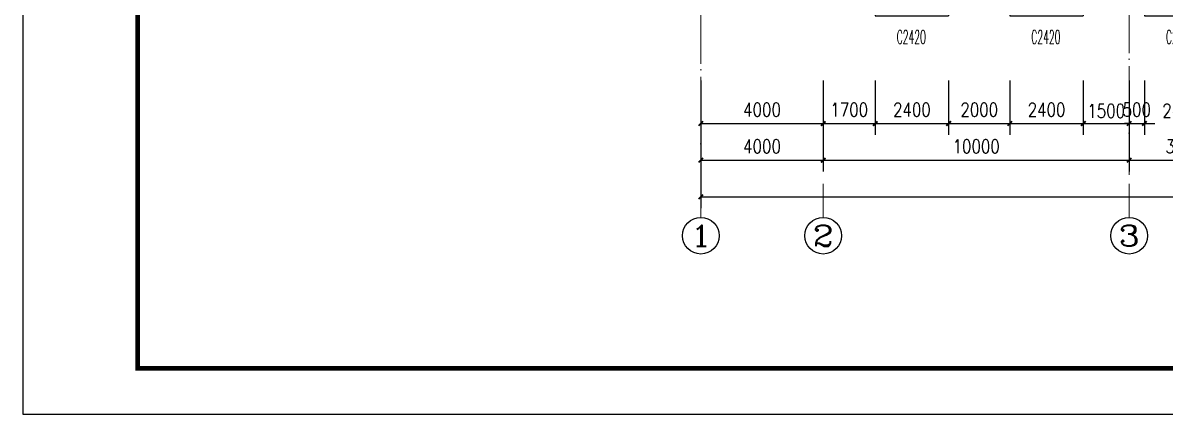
# Model space of a CAD drawing. Extents: x 1417642 to 3570900, y 124798 to 1191112.
# Drawn here: x 1417642 to 1454980, y 124798 to 137607 of the extents above; entities that cross this region are included whole.
import ezdxf
from ezdxf.enums import TextEntityAlignment as Align

# ---------------------------------------------------------------- set-up
doc = ezdxf.new("R2010")
doc.units = 0
doc.header["$LTSCALE"] = 1000
doc.header["$MEASUREMENT"] = 0
doc.linetypes.add('DOTE', pattern=[2.42, 2, -0.2, 0.02, -0.2])
doc.layers.get('0').update_dxf_attribs({"linetype": 'CONTINUOUS'})
doc.layers.get('Defpoints').update_dxf_attribs({"linetype": 'CONTINUOUS'})
for name, color, linetype in [('AXIS', 3, 'CONTINUOUS'), ('AXIS_TEXT', 7, 'CONTINUOUS'), ('DOTE', 1, 'DOTE'), ('PUB_DIM', 3, 'CONTINUOUS'), ('PUB_TITLE', 4, 'CONTINUOUS'), ('WINDOW', 2, 'CONTINUOUS'), ('WINDOW_TEXT', 7, 'CONTINUOUS')]:
    doc.layers.add(name, color=color, linetype=linetype)
doc.styles.add('_TCH_AXIS', font='COMPLEX', dxfattribs={"bigfont": 'GBCBIG'})
doc.styles.add('_TCH_WINDOW', font='ROMANS.shx', dxfattribs={"width": 0.7, "height": 400, "bigfont": 'Z.shx'})
doc.styles.add('DIM_FONT', font='SIMPLEX.shx', dxfattribs={"width": 0.8})
doc.dimstyles.new('DIMN150', dxfattribs={"dimscale": 1.5, "dimtxt": 300, "dimasz": 100, "dimexe": 250, "dimexo": 300, "dimgap": 150, "dimtad": 1, "dimdec": 0, "dimzin": 0, "dimdsep": 46, "dimtxsty": 'DIM_FONT', "dimblk": 'ARCHTICK', "dimcen": 0.09, "dimdle": 1.5, "dimclrt": 7, "dimazin": 2, "dimtfac": 1, "dimtdec": 0, "dimtix": 1, "dimtmove": 2, "dimatfit": 3, "dimldrblk": 'ARCHTICK', "dimfxl": 1, "dimtolj": 1, "dimtzin": 0, "dimarcsym": 0})

# ---------------------------------------------------------------- blocks, each defined once
blk = doc.blocks.new('_ArchTick')
at = {"color": 0, "linetype": 'ByBlock', "const_width": 0.4}
blk.add_lwpolyline([(-0.5, -0.5), (0.5, 0.5)], dxfattribs=at)
blk = doc.blocks.new('*D278')
at = {"layer": 'AXIS', "color": 0, "lineweight": -2}
for p, q in [((1439803, 134434), (1439803, 131537)), ((1588603, 134434), (1588603, 131537)), ((1439801, 131912), (1588605, 131912))]:
    blk.add_line(p, q, dxfattribs=at)
at = {"layer": 'Defpoints', "color": 0}
for p in [(1439803, 134884), (1588603, 134884), (1588603, 131912)]:
    blk.add_point(p, dxfattribs=at)
at = {"layer": 'AXIS', "color": 0, "lineweight": -2, "xscale": 150, "yscale": 150, "zscale": 150, "rotation": 180}
blk.add_blockref('_ArchTick', (1439803, 131912), dxfattribs=at)
at = {"layer": 'AXIS', "color": 0, "lineweight": -2, "xscale": 150, "yscale": 150, "zscale": 150}
blk.add_blockref('_ArchTick', (1588603, 131912), dxfattribs=at)
at = {"layer": 'AXIS', "color": 7, "insert": (1514203, 132362), "char_height": 450, "attachment_point": 5, "style": 'DIM_FONT'}
blk.add_mtext('\\A1;148800', dxfattribs=at)
blk = doc.blocks.new('*D279')
at = {"layer": 'AXIS', "color": 0, "lineweight": -2}
for p, q in [((1439803, 135418), (1439803, 132737)), ((1443803, 135418), (1443803, 132737)), ((1439801, 133112), (1443805, 133112))]:
    blk.add_line(p, q, dxfattribs=at)
at = {"layer": 'Defpoints', "color": 0}
for p in [(1439803, 135868), (1443803, 135868), (1443803, 133112)]:
    blk.add_point(p, dxfattribs=at)
at = {"layer": 'AXIS', "color": 0, "lineweight": -2, "xscale": 150, "yscale": 150, "zscale": 150, "rotation": 180}
blk.add_blockref('_ArchTick', (1439803, 133112), dxfattribs=at)
at = {"layer": 'AXIS', "color": 0, "lineweight": -2, "xscale": 150, "yscale": 150, "zscale": 150}
blk.add_blockref('_ArchTick', (1443803, 133112), dxfattribs=at)
at = {"layer": 'AXIS', "color": 7, "insert": (1441803, 133562), "char_height": 450, "attachment_point": 5, "style": 'DIM_FONT'}
blk.add_mtext('\\A1;4000', dxfattribs=at)
blk = doc.blocks.new('*D280')
at = {"layer": 'AXIS', "color": 0, "lineweight": -2}
for p, q in [((1443803, 135418), (1443803, 132737)), ((1453803, 135418), (1453803, 132737)), ((1443801, 133112), (1453805, 133112))]:
    blk.add_line(p, q, dxfattribs=at)
at = {"layer": 'Defpoints', "color": 0}
for p in [(1443803, 135868), (1453803, 135868), (1453803, 133112)]:
    blk.add_point(p, dxfattribs=at)
at = {"layer": 'AXIS', "color": 0, "lineweight": -2, "xscale": 150, "yscale": 150, "zscale": 150, "rotation": 180}
blk.add_blockref('_ArchTick', (1443803, 133112), dxfattribs=at)
at = {"layer": 'AXIS', "color": 0, "lineweight": -2, "xscale": 150, "yscale": 150, "zscale": 150}
blk.add_blockref('_ArchTick', (1453803, 133112), dxfattribs=at)
at = {"layer": 'AXIS', "color": 7, "insert": (1448803, 133562), "char_height": 450, "attachment_point": 5, "style": 'DIM_FONT'}
blk.add_mtext('\\A1;10000', dxfattribs=at)
blk = doc.blocks.new('*D281')
at = {"layer": 'AXIS', "color": 0, "lineweight": -2}
for p, q in [((1453803, 135418), (1453803, 132737)), ((1457403, 135418), (1457403, 132737)), ((1453801, 133112), (1457405, 133112))]:
    blk.add_line(p, q, dxfattribs=at)
at = {"layer": 'Defpoints', "color": 0}
for p in [(1453803, 135868), (1457403, 135868), (1457403, 133112)]:
    blk.add_point(p, dxfattribs=at)
at = {"layer": 'AXIS', "color": 0, "lineweight": -2, "xscale": 150, "yscale": 150, "zscale": 150, "rotation": 180}
blk.add_blockref('_ArchTick', (1453803, 133112), dxfattribs=at)
at = {"layer": 'AXIS', "color": 0, "lineweight": -2, "xscale": 150, "yscale": 150, "zscale": 150}
blk.add_blockref('_ArchTick', (1457403, 133112), dxfattribs=at)
at = {"layer": 'AXIS', "color": 7, "insert": (1455603, 133562), "char_height": 450, "attachment_point": 5, "style": 'DIM_FONT'}
blk.add_mtext('\\A1;3600', dxfattribs=at)
blk = doc.blocks.new('*D755')
at = {"layer": 'Defpoints', "color": 0}
for p in [(1439803, 136172), (1443803, 136172), (1443803, 134312)]:
    blk.add_point(p, dxfattribs=at)
at = {"layer": 'PUB_DIM', "color": 0, "lineweight": -2}
for p, q in [((1439803, 135722), (1439803, 133937)), ((1443803, 135722), (1443803, 133937)), ((1439801, 134312), (1443805, 134312))]:
    blk.add_line(p, q, dxfattribs=at)
at = {"layer": 'PUB_DIM', "color": 0, "lineweight": -2, "xscale": 150, "yscale": 150, "zscale": 150, "rotation": 180}
blk.add_blockref('_ArchTick', (1439803, 134312), dxfattribs=at)
at = {"layer": 'PUB_DIM', "color": 0, "lineweight": -2, "xscale": 150, "yscale": 150, "zscale": 150}
blk.add_blockref('_ArchTick', (1443803, 134312), dxfattribs=at)
at = {"layer": 'PUB_DIM', "color": 7, "insert": (1441803, 134762), "char_height": 450, "attachment_point": 5, "style": 'DIM_FONT'}
blk.add_mtext('\\A1;4000', dxfattribs=at)
blk = doc.blocks.new('*D756')
at = {"layer": 'Defpoints', "color": 0}
for p in [(1443803, 136172), (1445503, 136172), (1445503, 134312)]:
    blk.add_point(p, dxfattribs=at)
at = {"layer": 'PUB_DIM', "color": 0, "lineweight": -2}
for p, q in [((1443803, 135722), (1443803, 133937)), ((1445503, 135722), (1445503, 133937)), ((1443801, 134312), (1445505, 134312))]:
    blk.add_line(p, q, dxfattribs=at)
at = {"layer": 'PUB_DIM', "color": 0, "lineweight": -2, "xscale": 150, "yscale": 150, "zscale": 150, "rotation": 180}
blk.add_blockref('_ArchTick', (1443803, 134312), dxfattribs=at)
at = {"layer": 'PUB_DIM', "color": 0, "lineweight": -2, "xscale": 150, "yscale": 150, "zscale": 150}
blk.add_blockref('_ArchTick', (1445503, 134312), dxfattribs=at)
at = {"layer": 'PUB_DIM', "color": 7, "insert": (1444653, 134762), "char_height": 450, "attachment_point": 5, "style": 'DIM_FONT'}
blk.add_mtext('\\A1;1700', dxfattribs=at)
blk = doc.blocks.new('*D757')
at = {"layer": 'Defpoints', "color": 0}
for p in [(1445503, 136172), (1447903, 136172), (1447903, 134312)]:
    blk.add_point(p, dxfattribs=at)
at = {"layer": 'PUB_DIM', "color": 0, "lineweight": -2}
for p, q in [((1445503, 135722), (1445503, 133937)), ((1447903, 135722), (1447903, 133937)), ((1445501, 134312), (1447905, 134312))]:
    blk.add_line(p, q, dxfattribs=at)
at = {"layer": 'PUB_DIM', "color": 0, "lineweight": -2, "xscale": 150, "yscale": 150, "zscale": 150, "rotation": 180}
blk.add_blockref('_ArchTick', (1445503, 134312), dxfattribs=at)
at = {"layer": 'PUB_DIM', "color": 0, "lineweight": -2, "xscale": 150, "yscale": 150, "zscale": 150}
blk.add_blockref('_ArchTick', (1447903, 134312), dxfattribs=at)
at = {"layer": 'PUB_DIM', "color": 7, "insert": (1446703, 134762), "char_height": 450, "attachment_point": 5, "style": 'DIM_FONT'}
blk.add_mtext('\\A1;2400', dxfattribs=at)
blk = doc.blocks.new('*D758')
at = {"layer": 'Defpoints', "color": 0}
for p in [(1447903, 136172), (1449903, 136172), (1449903, 134312)]:
    blk.add_point(p, dxfattribs=at)
at = {"layer": 'PUB_DIM', "color": 0, "lineweight": -2}
for p, q in [((1447903, 135722), (1447903, 133937)), ((1449903, 135722), (1449903, 133937)), ((1447901, 134312), (1449905, 134312))]:
    blk.add_line(p, q, dxfattribs=at)
at = {"layer": 'PUB_DIM', "color": 0, "lineweight": -2, "xscale": 150, "yscale": 150, "zscale": 150, "rotation": 180}
blk.add_blockref('_ArchTick', (1447903, 134312), dxfattribs=at)
at = {"layer": 'PUB_DIM', "color": 0, "lineweight": -2, "xscale": 150, "yscale": 150, "zscale": 150}
blk.add_blockref('_ArchTick', (1449903, 134312), dxfattribs=at)
at = {"layer": 'PUB_DIM', "color": 7, "insert": (1448903, 134762), "char_height": 450, "attachment_point": 5, "style": 'DIM_FONT'}
blk.add_mtext('\\A1;2000', dxfattribs=at)
blk = doc.blocks.new('*D759')
at = {"layer": 'Defpoints', "color": 0}
for p in [(1449903, 136172), (1452303, 136172), (1452303, 134312)]:
    blk.add_point(p, dxfattribs=at)
at = {"layer": 'PUB_DIM', "color": 0, "lineweight": -2}
for p, q in [((1449903, 135722), (1449903, 133937)), ((1452303, 135722), (1452303, 133937)), ((1449901, 134312), (1452305, 134312))]:
    blk.add_line(p, q, dxfattribs=at)
at = {"layer": 'PUB_DIM', "color": 0, "lineweight": -2, "xscale": 150, "yscale": 150, "zscale": 150, "rotation": 180}
blk.add_blockref('_ArchTick', (1449903, 134312), dxfattribs=at)
at = {"layer": 'PUB_DIM', "color": 0, "lineweight": -2, "xscale": 150, "yscale": 150, "zscale": 150}
blk.add_blockref('_ArchTick', (1452303, 134312), dxfattribs=at)
at = {"layer": 'PUB_DIM', "color": 7, "insert": (1451103, 134762), "char_height": 450, "attachment_point": 5, "style": 'DIM_FONT'}
blk.add_mtext('\\A1;2400', dxfattribs=at)
blk = doc.blocks.new('*D760')
at = {"layer": 'Defpoints', "color": 0}
for p in [(1452303, 136172), (1453803, 136172), (1453803, 134312)]:
    blk.add_point(p, dxfattribs=at)
at = {"layer": 'PUB_DIM', "color": 0, "lineweight": -2}
for p, q in [((1452303, 135722), (1452303, 133937)), ((1453803, 135722), (1453803, 133937)), ((1452301, 134312), (1453805, 134312))]:
    blk.add_line(p, q, dxfattribs=at)
at = {"layer": 'PUB_DIM', "color": 0, "lineweight": -2, "xscale": 150, "yscale": 150, "zscale": 150, "rotation": 180}
blk.add_blockref('_ArchTick', (1452303, 134312), dxfattribs=at)
at = {"layer": 'PUB_DIM', "color": 0, "lineweight": -2, "xscale": 150, "yscale": 150, "zscale": 150}
blk.add_blockref('_ArchTick', (1453803, 134312), dxfattribs=at)
at = {"layer": 'PUB_DIM', "color": 7, "insert": (1453053, 134725), "char_height": 450, "attachment_point": 5, "style": 'DIM_FONT'}
blk.add_mtext('\\A1;1500', dxfattribs=at)
blk = doc.blocks.new('*D761')
at = {"layer": 'Defpoints', "color": 0}
for p in [(1453803, 136172), (1454303, 136172), (1454303, 134312)]:
    blk.add_point(p, dxfattribs=at)
at = {"layer": 'PUB_DIM', "color": 0, "lineweight": -2}
for p, q in [((1453803, 135722), (1453803, 133937)), ((1454303, 135722), (1454303, 133937)), ((1453803, 134312), (1453653, 134312)), ((1453803, 134312), (1454303, 134312)), ((1454303, 134312), (1454453, 134312))]:
    blk.add_line(p, q, dxfattribs=at)
at = {"layer": 'PUB_DIM', "color": 0, "lineweight": -2, "xscale": 150, "yscale": 150, "zscale": 150}
blk.add_blockref('_ArchTick', (1453803, 134312), dxfattribs=at)
at = {"layer": 'PUB_DIM', "color": 0, "lineweight": -2, "xscale": 150, "yscale": 150, "zscale": 150, "rotation": 180}
blk.add_blockref('_ArchTick', (1454303, 134312), dxfattribs=at)
at = {"layer": 'PUB_DIM', "color": 7, "insert": (1454053, 134762), "char_height": 450, "attachment_point": 5, "style": 'DIM_FONT'}
blk.add_mtext('\\A1;500', dxfattribs=at)
blk = doc.blocks.new('*D762')
at = {"layer": 'Defpoints', "color": 0}
for p in [(1454303, 136172), (1456703, 136172), (1456703, 134312)]:
    blk.add_point(p, dxfattribs=at)
at = {"layer": 'PUB_DIM', "color": 0, "lineweight": -2}
for p, q in [((1454303, 135722), (1454303, 133937)), ((1456703, 135722), (1456703, 133937)), ((1454301, 134312), (1454644, 134312)), ((1456705, 134312), (1456362, 134312))]:
    blk.add_line(p, q, dxfattribs=at)
at = {"layer": 'PUB_DIM', "color": 0, "lineweight": -2, "xscale": 150, "yscale": 150, "zscale": 150, "rotation": 180}
blk.add_blockref('_ArchTick', (1454303, 134312), dxfattribs=at)
at = {"layer": 'PUB_DIM', "color": 0, "lineweight": -2, "xscale": 150, "yscale": 150, "zscale": 150}
blk.add_blockref('_ArchTick', (1456703, 134312), dxfattribs=at)
at = {"layer": 'PUB_DIM', "color": 7, "insert": (1455503, 134730), "char_height": 450, "attachment_point": 5, "style": 'DIM_FONT'}
blk.add_mtext('\\A1;2400', dxfattribs=at)
blk = doc.blocks.new('$TCHSYS$WIN2D')
for p, q in [((-0.5, 0.5), (0.5, 0.5)), ((-0.5, 0.5), (-0.5, -0.5)), ((0.5, 0.5), (0.5, -0.5)), ((0.5, 0.167), (-0.5, 0.167)), ((0.5, -0.167), (-0.5, -0.167)), ((-0.5, -0.5), (0.5, -0.5))]:
    blk.add_line(p, q)

msp = doc.modelspace()

# ---------------------------------------------------------------- linework, layer by layer
at = {"layer": 'AXIS', "lineweight": 0}
for p, q in [((1439803.1, 132337), (1439803.1, 131240.5)), ((1443803.1, 132337), (1443803.1, 131240.5)), ((1453803.1, 132337), (1453803.1, 131240.5))]:
    msp.add_line(p, q, dxfattribs=at)
at = {"layer": 'AXIS'}
for centre in [(1439803.1, 130640.5), (1443803.1, 130640.5), (1453803.1, 130640.5)]:
    msp.add_circle(centre, 600, dxfattribs=at)
at = {"layer": 'DOTE', "lineweight": 0}
for points in [[(1453803.1, 242672.6), (1453803.1, 132632.2)], [(1439803.1, 160044.5), (1439803.1, 132632.2)]]:
    msp.add_lwpolyline(points, dxfattribs=at)
at = {"layer": 'PUB_TITLE'}
msp.add_lwpolyline([(1417642.3, 124798.4), (1618342.3, 124798.4), (1618342.3, 250948.4), (1417642.3, 250948.4)], close=True, dxfattribs=at)
at = {"layer": 'PUB_TITLE', "const_width": 150}
msp.add_lwpolyline([(1421392.3, 126298.4), (1616842.3, 126298.4), (1616842.3, 249448.4), (1421392.3, 249448.4)], close=True, dxfattribs=at)

# ---------------------------------------------------------------- block references
at = {"layer": 'WINDOW', "color": 2}
ref = msp.add_blockref('$TCHSYS$WIN2D', (1446703.1, 137982.7), dxfattribs=dict(at, xscale=2400, yscale=300, zscale=2400, rotation=359.9999999999997))
ref.add_attrib('A', 'C2420', (1446204.3, 136922.1), dxfattribs={"layer": 'WINDOW_TEXT', "color": 2, "height": 446.25, "style": '_TCH_WINDOW', "width": 0.494118})
ref = msp.add_blockref('$TCHSYS$WIN2D', (1451103.1, 137982.7), dxfattribs=dict(at, xscale=2400, yscale=300, zscale=2400, rotation=359.9999999999997))
ref.add_attrib('A', 'C2420', (1450604.3, 136922.1), dxfattribs={"layer": 'WINDOW_TEXT', "color": 2, "height": 446.25, "style": '_TCH_WINDOW', "width": 0.494118})
ref = msp.add_blockref('$TCHSYS$WIN2D', (1455503.1, 137982.7), dxfattribs=dict(at, xscale=2400, yscale=300, zscale=2400))
ref.add_attrib('A', 'C2420', (1455004.3, 136922.1), dxfattribs={"layer": 'WINDOW_TEXT', "color": 2, "height": 446.25, "style": '_TCH_WINDOW', "width": 0.494118})

# ---------------------------------------------------------------- texts
at = {"layer": 'AXIS_TEXT', "style": '_TCH_AXIS'}
for s, width, p, p2 in [('1', 2.333333, (1439463.7, 130301.1), (1440142.5, 130301.1)), ('2', 1.5, (1443463.7, 130301.1), (1444142.5, 130301.1)), ('3', 1.5, (1453463.7, 130301.1), (1454142.5, 130301.1))]:
    msp.add_text(s, height=678.8, dxfattribs=dict(at, width=width)).set_placement(p, p2, align=Align.FIT)

# ---------------------------------------------------------------- dimensions: what is measured, and where the dimension line sits
at = {"layer": 'AXIS'}
for p1, p2, distance, picture, middle in [((1439803.1, 135868.1), (1443803.1, 135868.1), -2756.1, '*D279', (1441803.1, 133562)), ((1443803.1, 135868.1), (1453803.1, 135868.1), -2756.1, '*D280', (1448803.1, 133562)), ((1453803.1, 135868.1), (1457403.1, 135868.1), -2756.1, '*D281', (1455603.1, 133562)), ((1439803.1, 134884.2), (1588603.1, 134884.2), -2972.2, '*D278', (1514203.1, 132362))]:
    dim = msp.add_aligned_dim(p1=p1, p2=p2, distance=distance, dimstyle='DIMN150', dxfattribs=at)
    dim.commit()
    dim.dimension.update_dxf_attribs({"geometry": picture, "text_midpoint": middle})
at = {"layer": 'PUB_DIM'}
for p1, p2, picture, middle in [((1439803.1, 136171.9), (1443803.1, 136171.9), '*D755', (1441803.1, 134762)), ((1443803.1, 136171.9), (1445503.1, 136171.9), '*D756', (1444653.1, 134762)), ((1445503.1, 136171.9), (1447903.1, 136171.9), '*D757', (1446703.1, 134762)), ((1447903.1, 136171.9), (1449903.1, 136171.9), '*D758', (1448903.1, 134762)), ((1449903.1, 136171.9), (1452303.1, 136171.9), '*D759', (1451103.1, 134762)), ((1453803.1, 136171.9), (1454303.1, 136171.9), '*D761', (1454053.1, 134762))]:
    dim = msp.add_aligned_dim(p1=p1, p2=p2, distance=-1859.8, dimstyle='DIMN150', dxfattribs=at)
    dim.commit()
    dim.dimension.update_dxf_attribs({"geometry": picture, "text_midpoint": middle})
for base, p1, p2, picture, middle in [((1453803.1, 134312), (1452303.1, 136171.9), (1453803.1, 136171.9), '*D760', (1453053.1, 134725.1)), ((1456703.1, 134312), (1454303.1, 136171.9), (1456703.1, 136171.9), '*D762', (1455503.1, 134730.2))]:
    dim = msp.add_linear_dim(base=base, p1=p1, p2=p2, angle=0, dimstyle='DIMN150', dxfattribs=at)
    dim.commit()
    dim.dimension.update_dxf_attribs({"geometry": picture, "text_midpoint": middle, "dimtype": 129})

doc.saveas('drawing.dxf')
